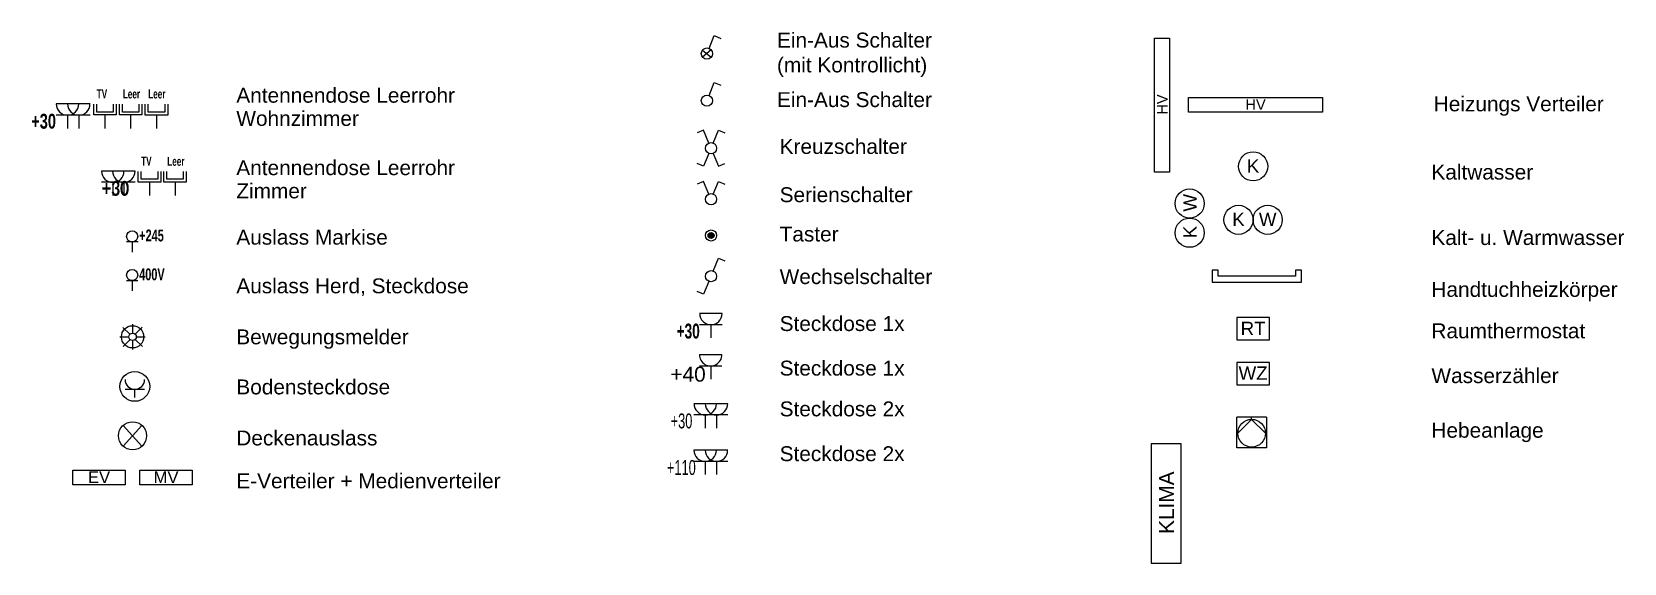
# Model space of a CAD drawing. Header units: metres. Extents: x -16782 to 57285, y -22997 to 18599.
# Drawn here: x 46595 to 57285, y -22997 to -19430 of the extents above; entities that cross this region are included whole.
import ezdxf
from ezdxf.enums import TextEntityAlignment as Align

# ---------------------------------------------------------------- set-up
doc = ezdxf.new("R2010")
doc.units = ezdxf.units.M
doc.header["$MEASUREMENT"] = 0
for name, color, linetype, lineweight in [('1011 Sanitäranschlüsse_Stift_Nr__1', 7, 'Continuous', 13), ('1011 Sanitäranschlüsse_Stift_Nr__16', 5, 'Continuous', 0), ('1011 Sanitäranschlüsse_Stift_Nr__61', 5, 'Continuous', 13), ('1012 Klima_Stift_Nr__16', 5, 'Continuous', 0), ('1020 Elektro_Stift_Nr__1', 7, 'Continuous', 13), ('1020 Elektro_Stift_Nr__10', 1, 'Continuous', 0), ('1020 Elektro_Stift_Nr__87', 1, 'Continuous', 13)]:
    doc.layers.add(name, color=color, linetype=linetype, lineweight=lineweight)
doc.layers.add('1020 Elektro', color=7, linetype='Continuous')
doc.layers.add('1020 Elektro_Stift_Nr__64', color=1, linetype='Continuous', lineweight=13, true_color=0xff0200)
doc.styles.add('ERSTELLTER_STIL_1', font='ARIALN.TTF')
doc.styles.add('ERSTELLTER_STIL_11', font='calibrib.ttf')
doc.styles.add('ERSTELLTER_STIL_2', font='arial.ttf')
doc.styles.add('ERSTELLTER_STIL_3', font='ARIALNB.TTF')
doc.styles.add('ERSTELLTER_STIL_4', font='arialbd.ttf')
doc.styles.add('ERSTELLTER_STIL_5', font='')
doc.styles.get('ERSTELLTER_STIL_5').set_extended_font_data('Arial narro')

# ---------------------------------------------------------------- blocks, each defined once
blk = doc.blocks.new('Steckdose 2x_30[1]_1', base_point=(46.876, -10.353))
at = {"layer": '1020 Elektro_Stift_Nr__64', "color": 1, "linetype": 'Continuous', "lineweight": 13, "true_color": 0xff0200}
for p, q in [((47.198, -10.153), (47.047, -10.153)), ((47.274, -10.153), (47.123, -10.153)), ((47.198, -10.228), (47.047, -10.228)), ((47.198, -10.228), (47.047, -10.228)), ((47.123, -10.228), (47.123, -10.317)), ((47.274, -10.228), (47.123, -10.228)), ((47.123, -10.228), (47.123, -10.317)), ((47.198, -10.228), (47.198, -10.317)), ((47.198, -10.228), (47.198, -10.317))]:
    blk.add_line(p, q, dxfattribs=at)
for centre in [(47.123, -10.153), (47.198, -10.153)]:
    blk.add_arc(centre, 0.0755, 180, 0, dxfattribs=at)
at = {"layer": '1020 Elektro_Stift_Nr__64', "color": 1, "lineweight": 13, "true_color": 0xff0200, "style": 'ERSTELLTER_STIL_1'}
blk.add_attdef('DUMMY_13', text='', height=0.1, dxfattribs=at).set_placement((46.963, -10.219), align=Align.TOP_CENTER)
blk = doc.blocks.new('Steckdose 2x_110[2]_1', base_point=(46.85, -10.666))
at = {"layer": '1020 Elektro_Stift_Nr__64', "color": 1, "linetype": 'Continuous', "lineweight": 13, "true_color": 0xff0200}
for p, q in [((47.197, -10.465), (47.046, -10.465)), ((47.273, -10.465), (47.122, -10.465)), ((47.197, -10.541), (47.046, -10.541)), ((47.197, -10.541), (47.046, -10.541)), ((47.122, -10.541), (47.122, -10.629)), ((47.273, -10.541), (47.122, -10.541)), ((47.122, -10.541), (47.122, -10.629)), ((47.197, -10.541), (47.197, -10.629)), ((47.197, -10.541), (47.197, -10.629))]:
    blk.add_line(p, q, dxfattribs=at)
for centre in [(47.122, -10.465), (47.197, -10.465)]:
    blk.add_arc(centre, 0.0755, 180, 0, dxfattribs=at)
at = {"layer": '1020 Elektro_Stift_Nr__64', "color": 1, "lineweight": 13, "true_color": 0xff0200, "style": 'ERSTELLTER_STIL_1'}
blk.add_attdef('DUMMY_13', text='', height=0.1, dxfattribs=at).set_placement((46.962, -10.531), align=Align.TOP_CENTER)
blk = doc.blocks.new('Handtuch-HK[3]_1', base_point=(50.825, -9.296))
at = {"layer": '1011 Sanitäranschlüsse_Stift_Nr__16', "color": 5, "linetype": 'Continuous', "lineweight": 0}
for p, q in [((50.525, -9.256), (50.525, -9.336)), ((50.565, -9.256), (50.525, -9.256)), ((50.565, -9.296), (50.565, -9.256)), ((51.085, -9.296), (50.565, -9.296)), ((51.125, -9.256), (51.085, -9.256)), ((51.085, -9.256), (51.085, -9.296)), ((51.125, -9.336), (51.125, -9.256)), ((50.525, -9.336), (51.125, -9.336))]:
    blk.add_line(p, q, dxfattribs=at)
blk = doc.blocks.new('K-Wasser[4]_1', base_point=(50.8, -8.56))
at = {"layer": '1011 Sanitäranschlüsse_Stift_Nr__61', "color": 5, "linetype": 'Continuous', "lineweight": 13}
blk.add_circle((50.8, -8.56), 0.0979, dxfattribs=at)
blk.add_circle((50.8, -8.56), 0.0979, dxfattribs=at)
at = {"layer": '1011 Sanitäranschlüsse_Stift_Nr__61', "color": 5, "lineweight": 13, "style": 'ERSTELLTER_STIL_2'}
blk.add_attdef('DUMMY_23', text='', height=0.09, dxfattribs=at).set_placement((50.8, -8.558), align=Align.MIDDLE_CENTER)
blk = doc.blocks.new('KW-Wasser[5]_1', base_point=(50.8, -8.919))
at = {"layer": '1011 Sanitäranschlüsse_Stift_Nr__61', "color": 5, "linetype": 'Continuous', "lineweight": 13}
for centre in [(50.702, -8.919), (50.702, -8.919), (50.898, -8.919), (50.898, -8.919)]:
    blk.add_circle(centre, 0.0979, dxfattribs=at)
at = {"layer": '1011 Sanitäranschlüsse_Stift_Nr__61', "color": 5, "lineweight": 13, "style": 'ERSTELLTER_STIL_2'}
for tag, p in [('DUMMY_23', (50.702, -8.916)), ('DUMMY_24', (50.898, -8.916))]:
    blk.add_attdef(tag, text='', height=0.09, dxfattribs=at).set_placement(p, align=Align.MIDDLE_CENTER)
blk = doc.blocks.new('Raumthermostat[6]_1', base_point=(50.8, -9.65))
at = {"layer": '1011 Sanitäranschlüsse_Stift_Nr__61', "color": 5, "linetype": 'Continuous', "lineweight": 13}
for p, q in [((50.91, -9.575), (50.69, -9.575)), ((50.69, -9.575), (50.69, -9.725)), ((50.91, -9.725), (50.91, -9.575)), ((50.69, -9.725), (50.91, -9.725))]:
    blk.add_line(p, q, dxfattribs=at)
at = {"layer": '1011 Sanitäranschlüsse_Stift_Nr__61', "color": 5, "lineweight": 13, "style": 'ERSTELLTER_STIL_2'}
blk.add_attdef('DUMMY_23', text='', height=0.09, dxfattribs=at).set_placement((50.8, -9.648), align=Align.MIDDLE_CENTER)
blk = doc.blocks.new('Wasserzähler[7]_1', base_point=(50.8, -9.951))
at = {"layer": '1011 Sanitäranschlüsse_Stift_Nr__16', "color": 5, "linetype": 'Continuous', "lineweight": 0}
for p, q in [((50.91, -9.876), (50.69, -9.876)), ((50.69, -9.876), (50.69, -10.026)), ((50.91, -10.026), (50.91, -9.876)), ((50.69, -10.026), (50.91, -10.026))]:
    blk.add_line(p, q, dxfattribs=at)
at = {"layer": '1011 Sanitäranschlüsse_Stift_Nr__16', "color": 5, "lineweight": 0, "style": 'ERSTELLTER_STIL_2'}
blk.add_attdef('DUMMY_23', text='', height=0.09, dxfattribs=at).set_placement((50.8, -9.948), align=Align.MIDDLE_CENTER)
blk = doc.blocks.new('Klima-Innen[8]_1', base_point=(50.216, -10.824))
at = {"layer": '1012 Klima_Stift_Nr__16', "color": 5, "linetype": 'Continuous', "lineweight": 0}
for p, q in [((50.316, -10.424), (50.116, -10.424)), ((50.116, -10.424), (50.116, -11.224)), ((50.316, -11.224), (50.316, -10.424)), ((50.116, -11.224), (50.316, -11.224))]:
    blk.add_line(p, q, dxfattribs=at)
at = {"layer": '1012 Klima_Stift_Nr__16', "color": 5, "lineweight": 0, "style": 'ERSTELLTER_STIL_2'}
blk.add_attdef('DUMMY_23', text='', height=0.1, rotation=90, dxfattribs=at).set_placement((50.219, -10.818), align=Align.MIDDLE_CENTER)
blk = doc.blocks.new('Hebeanlage[9]_1', base_point=(50.69, -10.45))
at = {"layer": '1011 Sanitäranschlüsse_Stift_Nr__16', "color": 5, "linetype": 'Continuous', "lineweight": 0}
for p, q in [((50.69, -10.45), (50.69, -10.243)), ((50.89, -10.243), (50.69, -10.243)), ((50.79, -10.258), (50.697, -10.351)), ((50.79, -10.258), (50.79, -10.243)), ((50.79, -10.258), (50.883, -10.351)), ((50.89, -10.243), (50.89, -10.45)), ((50.89, -10.45), (50.69, -10.45))]:
    blk.add_line(p, q, dxfattribs=at)
blk.add_circle((50.79, -10.351), 0.0929, dxfattribs=at)
blk = doc.blocks.new('KW-Wasser[10]_1', base_point=(50.374, -8.908))
at = {"layer": '1011 Sanitäranschlüsse_Stift_Nr__61', "color": 5, "linetype": 'Continuous', "lineweight": 13}
for centre in [(50.374, -8.81), (50.374, -8.81), (50.374, -9.006), (50.374, -9.006)]:
    blk.add_circle(centre, 0.0979, dxfattribs=at)
at = {"layer": '1011 Sanitäranschlüsse_Stift_Nr__61', "color": 5, "lineweight": 13, "style": 'ERSTELLTER_STIL_2'}
for tag, p in [('DUMMY_24', (50.377, -8.805)), ('DUMMY_23', (50.377, -9.001))]:
    blk.add_attdef(tag, text='', height=0.09, rotation=90, dxfattribs=at).set_placement(p, align=Align.MIDDLE_CENTER)
blk = doc.blocks.new('Heiz-Verteiler[11]_1', base_point=(50.19, -8.149))
at = {"layer": '1011 Sanitäranschlüsse_Stift_Nr__61', "color": 5, "linetype": 'Continuous', "lineweight": 13}
for p, q in [((50.139, -8.599), (50.139, -7.699)), ((50.139, -7.699), (50.239, -7.699)), ((50.239, -7.699), (50.239, -8.599)), ((50.239, -8.599), (50.139, -8.599))]:
    blk.add_line(p, q, dxfattribs=at)
at = {"layer": '1011 Sanitäranschlüsse_Stift_Nr__61', "color": 5, "lineweight": 13, "style": 'ERSTELLTER_STIL_2'}
blk.add_attdef('DUMMY_23', text='', height=0.07, rotation=90, dxfattribs=at).set_placement((50.191, -8.145), align=Align.MIDDLE_CENTER)
blk = doc.blocks.new('Heiz-Verteiler[12]_1', base_point=(50.817, -8.148))
at = {"layer": '1011 Sanitäranschlüsse_Stift_Nr__61', "color": 5, "linetype": 'Continuous', "lineweight": 13}
for p, q in [((50.367, -8.097), (51.267, -8.097)), ((50.367, -8.197), (50.367, -8.097)), ((51.267, -8.097), (51.267, -8.197)), ((51.267, -8.197), (50.367, -8.197))]:
    blk.add_line(p, q, dxfattribs=at)
at = {"layer": '1011 Sanitäranschlüsse_Stift_Nr__61', "color": 5, "lineweight": 13, "style": 'ERSTELLTER_STIL_2'}
blk.add_attdef('DUMMY_23', text='', height=0.07, dxfattribs=at).set_placement((50.817, -8.145), align=Align.MIDDLE_CENTER)
blk = doc.blocks.new('Schalter ein-aus[13]_1', base_point=(47.161, -8.077))
at = {"layer": '1020 Elektro_Stift_Nr__64', "color": 1, "linetype": 'Continuous', "lineweight": 13, "true_color": 0xff0200}
for p, q in [((47.148, -8.084), (47.183, -7.998)), ((47.183, -7.998), (47.227, -8.016))]:
    blk.add_line(p, q, dxfattribs=at)
blk.add_circle((47.133, -8.119), 0.0375, dxfattribs=at)
blk = doc.blocks.new('Schalter Wechsel(1)[14]_1', base_point=(47.161, -9.297))
at = {"layer": '1020 Elektro_Stift_Nr__64', "color": 1, "linetype": 'Continuous', "lineweight": 13, "true_color": 0xff0200}
for p, q in [((47.176, -9.263), (47.211, -9.177)), ((47.211, -9.177), (47.254, -9.195)), ((47.111, -9.418), (47.068, -9.4)), ((47.147, -9.332), (47.111, -9.418))]:
    blk.add_line(p, q, dxfattribs=at)
blk.add_circle((47.161, -9.297), 0.0375, dxfattribs=at)
blk = doc.blocks.new('Schalter Taster(1)[15]_1', base_point=(47.161, -9.024))
at = {"layer": '1020 Elektro_Stift_Nr__10', "linetype": 'Continuous', "lineweight": 0}
blk.add_hatch(color=1, dxfattribs=at).paths.add_polyline_path([(47.182, -9.024, 1), (47.141, -9.024, 1)])
at = {"layer": '1020 Elektro_Stift_Nr__64', "color": 1, "linetype": 'Continuous', "lineweight": 13, "true_color": 0xff0200}
for radius in [0.0375, 0.0204]:
    blk.add_circle((47.161, -9.024), radius, dxfattribs=at)
blk = doc.blocks.new('Schalter ein-aus[16]_1', base_point=(47.161, -8.077))
at = {"layer": '1020 Elektro_Stift_Nr__64', "color": 1, "linetype": 'Continuous', "lineweight": 13, "true_color": 0xff0200}
for p, q in [((47.148, -8.084), (47.183, -7.998)), ((47.183, -7.998), (47.227, -8.016))]:
    blk.add_line(p, q, dxfattribs=at)
blk.add_circle((47.133, -8.119), 0.0375, dxfattribs=at)
blk = doc.blocks.new('Schalter Wechsel(1)[17]_1', base_point=(47.161, -9.297))
at = {"layer": '1020 Elektro_Stift_Nr__64', "color": 1, "linetype": 'Continuous', "lineweight": 13, "true_color": 0xff0200}
for p, q in [((47.176, -9.263), (47.211, -9.177)), ((47.211, -9.177), (47.254, -9.195)), ((47.111, -9.418), (47.068, -9.4)), ((47.147, -9.332), (47.111, -9.418))]:
    blk.add_line(p, q, dxfattribs=at)
blk.add_circle((47.161, -9.297), 0.0375, dxfattribs=at)
blk = doc.blocks.new('Schalter Serie(1)[18]_1', base_point=(47.161, -8.74))
at = {"layer": '1020 Elektro_Stift_Nr__64', "color": 1, "linetype": 'Continuous', "lineweight": 13, "true_color": 0xff0200}
for p, q in [((47.111, -8.661), (47.068, -8.679)), ((47.147, -8.747), (47.111, -8.661)), ((47.176, -8.747), (47.211, -8.661)), ((47.211, -8.661), (47.254, -8.679))]:
    blk.add_line(p, q, dxfattribs=at)
blk.add_circle((47.161, -8.781), 0.0375, dxfattribs=at)
blk = doc.blocks.new('Schalter Kreuz(1)[19]_1', base_point=(47.161, -8.438))
at = {"layer": '1020 Elektro_Stift_Nr__64', "color": 1, "linetype": 'Continuous', "lineweight": 13, "true_color": 0xff0200}
for p, q in [((47.111, -8.318), (47.068, -8.336)), ((47.147, -8.404), (47.111, -8.318)), ((47.176, -8.404), (47.211, -8.318)), ((47.211, -8.318), (47.254, -8.336)), ((47.111, -8.559), (47.068, -8.541)), ((47.147, -8.473), (47.111, -8.559)), ((47.176, -8.473), (47.211, -8.559)), ((47.211, -8.559), (47.254, -8.541))]:
    blk.add_line(p, q, dxfattribs=at)
blk.add_circle((47.161, -8.438), 0.0375, dxfattribs=at)
blk = doc.blocks.new('Schalter Taster(1)[20]_1', base_point=(47.161, -9.024))
at = {"layer": '1020 Elektro_Stift_Nr__10', "linetype": 'Continuous', "lineweight": 0}
blk.add_hatch(color=1, dxfattribs=at).paths.add_polyline_path([(47.182, -9.024, 1), (47.141, -9.024, 1)])
at = {"layer": '1020 Elektro_Stift_Nr__64', "color": 1, "linetype": 'Continuous', "lineweight": 13, "true_color": 0xff0200}
for radius in [0.0375, 0.0204]:
    blk.add_circle((47.161, -9.024), radius, dxfattribs=at)
blk = doc.blocks.new('Auslass(1)[21]_1', base_point=(43.276, -9.324))
at = {"layer": '1020 Elektro_Stift_Nr__64', "color": 1, "linetype": 'Continuous', "lineweight": 13, "true_color": 0xff0200}
for p, q in [((43.314, -9.328), (43.237, -9.328)), ((43.275, -9.328), (43.275, -9.395)), ((43.275, -9.328), (43.275, -9.395))]:
    blk.add_line(p, q, dxfattribs=at)
blk.add_circle((43.275, -9.29), 0.0375, dxfattribs=at)
blk.add_circle((43.275, -9.29), 0.0375, dxfattribs=at)
at = {"layer": '1020 Elektro_Stift_Nr__64', "color": 1, "lineweight": 13, "true_color": 0xff0200, "style": 'ERSTELLTER_STIL_3'}
blk.add_attdef('TAGNAME_400V', text='', height=0.08, rotation=359.9989, dxfattribs=at).set_placement((43.322, -9.349), align=Align.BOTTOM_LEFT)
blk = doc.blocks.new('Auslass(1)[22]_1', base_point=(43.276, -9.063))
at = {"layer": '1020 Elektro_Stift_Nr__64', "color": 1, "linetype": 'Continuous', "lineweight": 13, "true_color": 0xff0200}
for p, q in [((43.315, -9.067), (43.237, -9.067)), ((43.275, -9.067), (43.275, -9.135)), ((43.275, -9.067), (43.275, -9.135))]:
    blk.add_line(p, q, dxfattribs=at)
blk.add_circle((43.275, -9.03), 0.0375, dxfattribs=at)
blk.add_circle((43.275, -9.03), 0.0375, dxfattribs=at)
at = {"layer": '1020 Elektro_Stift_Nr__64', "color": 1, "lineweight": 13, "true_color": 0xff0200, "style": 'ERSTELLTER_STIL_3'}
blk.add_attdef('TAGNAME_400V', text='', height=0.08, rotation=359.9989, dxfattribs=at).set_placement((43.322, -9.088), align=Align.BOTTOM_LEFT)
blk = doc.blocks.new('Auslass(1)[23]_1', base_point=(43.276, -9.324))
at = {"layer": '1020 Elektro_Stift_Nr__64', "color": 1, "linetype": 'Continuous', "lineweight": 13, "true_color": 0xff0200}
for p, q in [((43.314, -9.328), (43.237, -9.328)), ((43.275, -9.328), (43.275, -9.395)), ((43.275, -9.328), (43.275, -9.395))]:
    blk.add_line(p, q, dxfattribs=at)
blk.add_circle((43.275, -9.29), 0.0375, dxfattribs=at)
blk.add_circle((43.275, -9.29), 0.0375, dxfattribs=at)
at = {"layer": '1020 Elektro_Stift_Nr__64', "color": 1, "lineweight": 13, "true_color": 0xff0200, "style": 'ERSTELLTER_STIL_3'}
blk.add_attdef('TAGNAME_400V', text='', height=0.08, rotation=359.9989, dxfattribs=at).set_placement((43.322, -9.349), align=Align.BOTTOM_LEFT)
blk = doc.blocks.new('Auslass(1)[24]_1', base_point=(43.276, -9.063))
at = {"layer": '1020 Elektro_Stift_Nr__64', "color": 1, "linetype": 'Continuous', "lineweight": 13, "true_color": 0xff0200}
for p, q in [((43.315, -9.067), (43.237, -9.067)), ((43.275, -9.067), (43.275, -9.135)), ((43.275, -9.067), (43.275, -9.135))]:
    blk.add_line(p, q, dxfattribs=at)
blk.add_circle((43.275, -9.03), 0.0375, dxfattribs=at)
blk.add_circle((43.275, -9.03), 0.0375, dxfattribs=at)
at = {"layer": '1020 Elektro_Stift_Nr__64', "color": 1, "lineweight": 13, "true_color": 0xff0200, "style": 'ERSTELLTER_STIL_3'}
blk.add_attdef('TAGNAME_400V', text='', height=0.08, rotation=359.9989, dxfattribs=at).set_placement((43.322, -9.088), align=Align.BOTTOM_LEFT)
blk = doc.blocks.new('Bewegungsmelder(1)[25]_1', base_point=(43.277, -9.704))
at = {"layer": '1020 Elektro_Stift_Nr__64', "color": 1, "linetype": 'Continuous', "lineweight": 13, "true_color": 0xff0200}
for p, q in [((43.277, -9.619), (43.277, -9.679)), ((43.192, -9.704), (43.252, -9.704)), ((43.259, -9.687), (43.212, -9.641)), ((43.26, -9.723), (43.214, -9.77)), ((43.341, -9.639), (43.295, -9.686)), ((43.343, -9.768), (43.295, -9.722)), ((43.303, -9.704), (43.362, -9.704)), ((43.277, -9.73), (43.277, -9.79))]:
    blk.add_line(p, q, dxfattribs=at)
for radius in [0.0744, 0.0253]:
    blk.add_circle((43.277, -9.704), radius, dxfattribs=at)
blk = doc.blocks.new('Bewegungsmelder(1)[26]_1', base_point=(43.277, -9.704))
at = {"layer": '1020 Elektro_Stift_Nr__64', "color": 1, "linetype": 'Continuous', "lineweight": 13, "true_color": 0xff0200}
for p, q in [((43.277, -9.619), (43.277, -9.679)), ((43.192, -9.704), (43.252, -9.704)), ((43.259, -9.687), (43.212, -9.641)), ((43.26, -9.723), (43.214, -9.77)), ((43.341, -9.639), (43.295, -9.686)), ((43.343, -9.768), (43.295, -9.722)), ((43.303, -9.704), (43.362, -9.704)), ((43.277, -9.73), (43.277, -9.79))]:
    blk.add_line(p, q, dxfattribs=at)
for radius in [0.0744, 0.0253]:
    blk.add_circle((43.277, -9.704), radius, dxfattribs=at)
blk = doc.blocks.new('Bodensteckdose(1)[27]_1', base_point=(43.292, -10.037))
at = {"layer": '1020 Elektro_Stift_Nr__64', "color": 1, "linetype": 'Continuous', "lineweight": 13, "true_color": 0xff0200}
for p, q in [((43.227, -10.056), (43.358, -10.056)), ((43.292, -10.112), (43.292, -10.056))]:
    blk.add_line(p, q, dxfattribs=at)
blk.add_circle((43.292, -10.037), 0.1, dxfattribs=at)
blk.add_circle((43.292, -10.037), 0.1, dxfattribs=at)
blk.add_arc((43.292, -9.991), 0.0654, 179.9989, 359.9989, dxfattribs=at)
blk = doc.blocks.new('Bodensteckdose(1)[28]_1', base_point=(43.292, -10.037))
at = {"layer": '1020 Elektro_Stift_Nr__64', "color": 1, "linetype": 'Continuous', "lineweight": 13, "true_color": 0xff0200}
for p, q in [((43.227, -10.056), (43.358, -10.056)), ((43.292, -10.112), (43.292, -10.056))]:
    blk.add_line(p, q, dxfattribs=at)
blk.add_circle((43.292, -10.037), 0.1, dxfattribs=at)
blk.add_circle((43.292, -10.037), 0.1, dxfattribs=at)
blk.add_arc((43.292, -9.991), 0.0654, 179.9989, 359.9989, dxfattribs=at)
blk = doc.blocks.new('Deckenauslass[29]_1', base_point=(43.277, -10.369))
at = {"layer": '1020 Elektro_Stift_Nr__64', "color": 1, "linetype": 'Continuous', "lineweight": 13, "true_color": 0xff0200}
for p, q in [((43.34, -10.439), (43.214, -10.299)), ((43.214, -10.439), (43.34, -10.299)), ((43.34, -10.439), (43.214, -10.299)), ((43.214, -10.439), (43.34, -10.299))]:
    blk.add_line(p, q, dxfattribs=at)
blk.add_circle((43.277, -10.369), 0.0943, dxfattribs=at)
blk.add_circle((43.277, -10.369), 0.0943, dxfattribs=at)
blk = doc.blocks.new('E+M nebeneinander(1)[30]_1', base_point=(43.277, -10.651))
at = {"layer": '1020 Elektro_Stift_Nr__64', "color": 1, "linetype": 'Continuous', "lineweight": 13, "true_color": 0xff0200}
for p, q in [((42.877, -10.6), (43.227, -10.6)), ((42.877, -10.699), (42.877, -10.6)), ((43.227, -10.6), (43.227, -10.699)), ((43.327, -10.6), (43.677, -10.6)), ((43.327, -10.699), (43.327, -10.6)), ((43.677, -10.6), (43.677, -10.699)), ((43.227, -10.699), (42.877, -10.699)), ((43.677, -10.699), (43.327, -10.699))]:
    blk.add_line(p, q, dxfattribs=at)
at = {"layer": '1020 Elektro_Stift_Nr__64', "color": 1, "lineweight": 13, "true_color": 0xff0200, "style": 'ERSTELLTER_STIL_2'}
for tag, p in [('DUMMY_23', (43.052, -10.647)), ('DUMMY_24', (43.502, -10.647))]:
    blk.add_attdef(tag, text='', height=0.08, rotation=359.9989, dxfattribs=at).set_placement(p, align=Align.MIDDLE_CENTER)
blk = doc.blocks.new('E+M nebeneinander(1)[31]_1', base_point=(43.277, -10.651))
at = {"layer": '1020 Elektro_Stift_Nr__64', "color": 1, "linetype": 'Continuous', "lineweight": 13, "true_color": 0xff0200}
for p, q in [((42.877, -10.6), (43.227, -10.6)), ((42.877, -10.699), (42.877, -10.6)), ((43.227, -10.6), (43.227, -10.699)), ((43.327, -10.6), (43.677, -10.6)), ((43.327, -10.699), (43.327, -10.6)), ((43.677, -10.6), (43.677, -10.699)), ((43.227, -10.699), (42.877, -10.699)), ((43.677, -10.699), (43.327, -10.699))]:
    blk.add_line(p, q, dxfattribs=at)
at = {"layer": '1020 Elektro_Stift_Nr__64', "color": 1, "lineweight": 13, "true_color": 0xff0200, "style": 'ERSTELLTER_STIL_2'}
for tag, p in [('DUMMY_23', (43.052, -10.647)), ('DUMMY_24', (43.502, -10.647))]:
    blk.add_attdef(tag, text='', height=0.08, rotation=359.9989, dxfattribs=at).set_placement(p, align=Align.MIDDLE_CENTER)
blk = doc.blocks.new('Steckdose 1x_30[32]_1', base_point=(46.9, -9.75))
at = {"layer": '1020 Elektro_Stift_Nr__64', "color": 1, "linetype": 'Continuous', "lineweight": 13, "true_color": 0xff0200}
for p, q in [((47.236, -9.548), (47.085, -9.548)), ((47.236, -9.624), (47.085, -9.624)), ((47.161, -9.624), (47.161, -9.712)), ((47.161, -9.624), (47.161, -9.712))]:
    blk.add_line(p, q, dxfattribs=at)
blk.add_arc((47.161, -9.548), 0.0755, 180, 0, dxfattribs=at)
at = {"layer": '1020 Elektro_Stift_Nr__64', "color": 1, "lineweight": 13, "true_color": 0xff0200, "style": 'ERSTELLTER_STIL_3'}
blk.add_attdef('DUMMY_14', text='', height=0.1, dxfattribs=at).set_placement((47.085, -9.616), align=Align.TOP_RIGHT)
blk = doc.blocks.new('Antenne Wohnzimmer_NEU[33]_1', base_point=(42.597, -8.341))
at = {"layer": '1020 Elektro_Stift_Nr__64', "color": 1, "linetype": 'Continuous', "lineweight": 13, "true_color": 0xff0200}
for p, q in [((42.916, -8.141), (42.765, -8.141)), ((42.916, -8.216), (42.765, -8.216)), ((42.916, -8.216), (42.765, -8.216)), ((42.992, -8.141), (42.841, -8.141)), ((42.841, -8.216), (42.841, -8.305)), ((42.992, -8.216), (42.841, -8.216)), ((42.841, -8.216), (42.841, -8.305)), ((42.916, -8.216), (42.916, -8.305)), ((42.916, -8.216), (42.916, -8.305)), ((43.017, -8.215), (43.017, -8.142)), ((43.168, -8.215), (43.017, -8.215)), ((43.037, -8.195), (43.037, -8.142)), ((43.148, -8.195), (43.037, -8.195)), ((43.092, -8.215), (43.092, -8.305)), ((43.148, -8.142), (43.148, -8.195)), ((43.168, -8.142), (43.168, -8.215)), ((43.189, -8.215), (43.189, -8.142)), ((43.34, -8.215), (43.189, -8.215)), ((43.209, -8.195), (43.209, -8.142)), ((43.32, -8.195), (43.209, -8.195)), ((43.264, -8.215), (43.264, -8.305)), ((43.32, -8.142), (43.32, -8.195)), ((43.34, -8.142), (43.34, -8.215)), ((43.362, -8.216), (43.362, -8.142)), ((43.513, -8.216), (43.362, -8.216)), ((43.382, -8.196), (43.382, -8.142)), ((43.493, -8.196), (43.382, -8.196)), ((43.438, -8.216), (43.438, -8.305)), ((43.438, -8.216), (43.438, -8.305)), ((43.493, -8.142), (43.493, -8.196)), ((43.513, -8.142), (43.513, -8.216))]:
    blk.add_line(p, q, dxfattribs=at)
for centre in [(42.841, -8.141), (42.916, -8.141)]:
    blk.add_arc(centre, 0.0755, 180, 0, dxfattribs=at)
at = {"layer": '1020 Elektro_Stift_Nr__64', "color": 1, "lineweight": 13, "true_color": 0xff0200, "style": 'ERSTELLTER_STIL_3'}
for tag, p in [('DUMMY_14', (43.037, -8.121)), ('DUMMY_15_0', (43.212, -8.122)), ('DUMMY_15_1', (43.382, -8.122))]:
    blk.add_attdef(tag, text='', height=0.06, dxfattribs=at).set_placement(p, align=Align.BOTTOM_LEFT)
at = {"layer": '1020 Elektro_Stift_Nr__64', "color": 1, "lineweight": 13, "true_color": 0xff0200, "style": 'ERSTELLTER_STIL_4'}
blk.add_attdef('DUMMY_13', text='', height=0.1, dxfattribs=at).set_placement((42.597, -8.207), align=Align.TOP_LEFT)
blk = doc.blocks.new('Schalter ein-aus[34]_1', base_point=(47.161, -7.762))
at = {"layer": '1020 Elektro_Stift_Nr__64', "color": 1, "linetype": 'Continuous', "lineweight": 13, "true_color": 0xff0200}
for p, q in [((47.148, -7.769), (47.183, -7.683)), ((47.183, -7.683), (47.227, -7.701))]:
    blk.add_line(p, q, dxfattribs=at)
blk.add_circle((47.133, -7.803), 0.0375, dxfattribs=at)
blk = doc.blocks.new('Schalter ein-aus[35]_1', base_point=(47.161, -7.762))
at = {"layer": '1020 Elektro_Stift_Nr__64', "color": 1, "linetype": 'Continuous', "lineweight": 13, "true_color": 0xff0200}
for p, q in [((47.148, -7.769), (47.183, -7.683)), ((47.183, -7.683), (47.227, -7.701))]:
    blk.add_line(p, q, dxfattribs=at)
blk.add_circle((47.133, -7.803), 0.0375, dxfattribs=at)
blk = doc.blocks.new('Steckdose 1x_40[36]_1', base_point=(46.89, -9.822))
at = {"layer": '1020 Elektro_Stift_Nr__10', "color": 1, "linetype": 'Continuous', "lineweight": 0}
for p, q in [((47.084, -9.823), (47.235, -9.824)), ((47.084, -9.899), (47.234, -9.9)), ((47.159, -9.899), (47.159, -9.989))]:
    blk.add_line(p, q, dxfattribs=at)
blk.add_arc((47.159, -9.824), 0.0753, 179.5003, 359.9015, dxfattribs=at)
at = {"layer": '1020 Elektro_Stift_Nr__10', "color": 1, "lineweight": 0, "style": 'ERSTELLTER_STIL_5'}
blk.add_attdef('DUMMY_13', text='', height=0.1, rotation=359.7009, dxfattribs=at).set_placement((46.889, -9.904), align=Align.TOP_LEFT)
blk = doc.blocks.new('Antenne Zimmer_NEU[667]_1', base_point=(42.89, -8.792))
at = {"layer": '1020 Elektro_Stift_Nr__10', "color": 1, "linetype": 'Continuous', "lineweight": 0}
for p, q in [((43.219, -8.592), (43.069, -8.592)), ((43.295, -8.592), (43.144, -8.592)), ((43.315, -8.667), (43.315, -8.594)), ((43.335, -8.647), (43.335, -8.594)), ((43.446, -8.647), (43.335, -8.647)), ((43.446, -8.594), (43.446, -8.647)), ((43.466, -8.594), (43.466, -8.667)), ((43.487, -8.667), (43.487, -8.594)), ((43.507, -8.647), (43.507, -8.594)), ((43.618, -8.647), (43.507, -8.647)), ((43.618, -8.594), (43.618, -8.647)), ((43.638, -8.594), (43.638, -8.667)), ((43.219, -8.667), (43.069, -8.667)), ((43.219, -8.667), (43.069, -8.667)), ((43.144, -8.667), (43.144, -8.756)), ((43.295, -8.667), (43.144, -8.667)), ((43.144, -8.667), (43.144, -8.756)), ((43.219, -8.667), (43.219, -8.756)), ((43.219, -8.667), (43.219, -8.756)), ((43.466, -8.667), (43.315, -8.667)), ((43.391, -8.667), (43.391, -8.756)), ((43.391, -8.667), (43.391, -8.756)), ((43.638, -8.667), (43.487, -8.667)), ((43.563, -8.667), (43.563, -8.756)), ((43.563, -8.667), (43.563, -8.756))]:
    blk.add_line(p, q, dxfattribs=at)
for centre in [(43.144, -8.592), (43.219, -8.592)]:
    blk.add_arc(centre, 0.0755, 180, 0, dxfattribs=at)
at = {"layer": '1020 Elektro_Stift_Nr__10', "color": 1, "lineweight": 0, "style": 'ERSTELLTER_STIL_3'}
for tag, p in [('DUMMY_13', (43.335, -8.573)), ('DUMMY_14', (43.51, -8.574))]:
    blk.add_attdef(tag, text='', height=0.06, dxfattribs=at).set_placement(p, align=Align.BOTTOM_LEFT)
at = {"layer": '1020 Elektro_Stift_Nr__10', "color": 1, "lineweight": 0, "style": 'ERSTELLTER_STIL_11'}
blk.add_attdef('DUMMY_15', text='', height=0.1, dxfattribs=at).set_placement((43.254, -8.658), align=Align.TOP_RIGHT)

msp = doc.modelspace()

# ---------------------------------------------------------------- linework, layer by layer
at = {"layer": '1020 Elektro_Stift_Nr__87', "color": 1, "linetype": 'Continuous', "lineweight": 13}
for p, q in [((51098.012, -19552.636), (51154.994, -19601.346)), ((51155.45, -19552.295), (51098.451, -19601.02))]:
    msp.add_line(p, q, dxfattribs=at)

# ---------------------------------------------------------------- block references
at = {"layer": '1011 Sanitäranschlüsse_Stift_Nr__16', "color": 5, "linetype": 'Continuous', "lineweight": 0, "xscale": 1000, "yscale": 1000, "zscale": 1000}
for name, p in [('Handtuch-HK[3]_1', (54818.933, -21069.564)), ('Hebeanlage[9]_1', (54683.939, -22223.48))]:
    msp.add_blockref(name, p, dxfattribs=at)
msp.add_blockref('Wasserzähler[7]_1', (54793.933, -21723.997), dxfattribs=at).add_auto_attribs({'DUMMY_23': 'WZ'})
at = {"layer": '1011 Sanitäranschlüsse_Stift_Nr__61', "color": 5, "linetype": 'Continuous', "lineweight": 13, "xscale": 1000, "yscale": 1000, "zscale": 1000}
for name, p, values in [('Heiz-Verteiler[11]_1', (54183.266, -19922.282), {'DUMMY_23': 'HV'}), ('Heiz-Verteiler[12]_1', (54810.667, -19921.396), {'DUMMY_23': 'HV'}), ('K-Wasser[4]_1', (54793.933, -20333.234), {'DUMMY_23': 'K'}), ('KW-Wasser[10]_1', (54368.071, -20680.939), {'DUMMY_23': 'K', 'DUMMY_24': 'W'}), ('KW-Wasser[5]_1', (54793.933, -20692.119), {'DUMMY_23': 'K', 'DUMMY_24': 'W'}), ('Raumthermostat[6]_1', (54793.933, -21423.203), {'DUMMY_23': 'RT'})]:
    msp.add_blockref(name, p, dxfattribs=at).add_auto_attribs(values)
at = {"layer": '1012 Klima_Stift_Nr__16', "color": 5, "linetype": 'Continuous', "lineweight": 0, "xscale": 1000, "yscale": 1000, "zscale": 1000}
msp.add_blockref('Klima-Innen[8]_1', (54209.87, -22596.692), dxfattribs=at).add_auto_attribs({'DUMMY_23': 'KLIMA'})
at = {"layer": '1020 Elektro', "color": 7, "linetype": 'Continuous', "lineweight": 13}
ref = msp.add_blockref('Antenne Zimmer_NEU[667]_1', (46883.747, -20565.309), dxfattribs=dict(at, xscale=1000, yscale=1000, zscale=1000))
ref.add_attrib('DUMMY_13', 'TV', dxfattribs={"layer": '1020 Elektro_Stift_Nr__10', "color": 1, "lineweight": 0, "height": 60, "style": 'ERSTELLTER_STIL_3', "width": 0.800001}).set_placement((47328.384, -20346.436), align=Align.BOTTOM_LEFT)
ref.add_attrib('DUMMY_14', 'Leer', dxfattribs={"layer": '1020 Elektro_Stift_Nr__10', "color": 1, "lineweight": 0, "height": 60, "style": 'ERSTELLTER_STIL_3', "width": 0.800001}).set_placement((47503.592, -20347.401), align=Align.BOTTOM_LEFT)
ref.add_attrib('DUMMY_15', '+30', dxfattribs={"layer": '1020 Elektro_Stift_Nr__10', "color": 1, "lineweight": 0, "height": 100, "style": 'ERSTELLTER_STIL_11', "width": 0.777433}).set_placement((47247.902, -20431.023), align=Align.TOP_RIGHT)
at = {"layer": '1020 Elektro_Stift_Nr__10', "color": 1, "linetype": 'Continuous', "lineweight": 0, "xscale": 1000, "yscale": 1000, "zscale": 1000}
msp.add_blockref('Steckdose 1x_40[36]_1', (50883.185, -21595.307), dxfattribs=at).add_auto_attribs({'DUMMY_13': '+40'})
at = {"layer": '1020 Elektro_Stift_Nr__64', "color": 1, "linetype": 'Continuous', "lineweight": 13, "true_color": 0xff0200, "xscale": 1000, "yscale": 1000, "zscale": 1000}
for name, p in [('Schalter ein-aus[34]_1', (51154.768, -19534.996)), ('Schalter ein-aus[35]_1', (51154.768, -19534.996)), ('Schalter ein-aus[13]_1', (51154.768, -19850.166)), ('Schalter ein-aus[16]_1', (51154.768, -19850.166)), ('Schalter Kreuz(1)[19]_1', (51154.768, -20211.356)), ('Schalter Serie(1)[18]_1', (51154.768, -20512.893)), ('Schalter Taster(1)[15]_1', (51154.768, -20797.361)), ('Schalter Taster(1)[20]_1', (51154.768, -20797.361)), ('Schalter Wechsel(1)[14]_1', (51154.768, -21070.45)), ('Schalter Wechsel(1)[17]_1', (51154.768, -21070.45)), ('Bewegungsmelder(1)[25]_1', (47270.83, -21477.496)), ('Bewegungsmelder(1)[26]_1', (47270.83, -21477.496)), ('Bodensteckdose(1)[27]_1', (47285.942, -21810.549)), ('Bodensteckdose(1)[28]_1', (47285.942, -21810.549)), ('Deckenauslass[29]_1', (47270.83, -22141.873))]:
    msp.add_blockref(name, p, dxfattribs=at)
at = {"layer": '1020 Elektro_Stift_Nr__64', "color": 1, "linetype": 'Continuous', "lineweight": 13, "true_color": 0xff0200}
ref = msp.add_blockref('Antenne Wohnzimmer_NEU[33]_1', (46590.694, -20114.562), dxfattribs=dict(at, xscale=1000, yscale=1000, zscale=1000))
ref.add_attrib('DUMMY_13', '+30', dxfattribs={"color": 1, "lineweight": 13, "true_color": 0xff0200, "height": 99.9999, "style": 'ERSTELLTER_STIL_4', "width": 0.7}).set_placement((46590.694, -19980.276), align=Align.TOP_LEFT)
ref.add_attrib('DUMMY_14', 'TV', dxfattribs={"color": 1, "lineweight": 13, "true_color": 0xff0200, "height": 60, "style": 'ERSTELLTER_STIL_3', "width": 0.800001}).set_placement((47030.189, -19894.433), align=Align.BOTTOM_LEFT)
ref.add_attrib('DUMMY_15', 'Leer', dxfattribs={"color": 1, "lineweight": 13, "true_color": 0xff0200, "height": 60, "style": 'ERSTELLTER_STIL_3', "width": 0.800001}).set_placement((47205.397, -19895.398), align=Align.BOTTOM_LEFT)
ref.add_attrib('DUMMY_15_1', 'Leer', dxfattribs={"color": 1, "lineweight": 13, "true_color": 0xff0200, "height": 60, "style": 'ERSTELLTER_STIL_3', "width": 0.800001}).set_placement((47375.686, -19895.398), align=Align.BOTTOM_LEFT)
ref = msp.add_blockref('Auslass(1)[22]_1', (47269.393, -20836.544), dxfattribs=dict(at, xscale=1000, yscale=1000, zscale=1000))
ref.add_attrib('TAGNAME_400V', '+245', dxfattribs={"color": 1, "lineweight": 13, "true_color": 0xff0200, "height": 80.0001, "rotation": 359.9989363, "style": 'ERSTELLTER_STIL_3', "width": 0.800001}).set_placement((47315.488, -20861.37), align=Align.BOTTOM_LEFT)
ref = msp.add_blockref('Auslass(1)[24]_1', (47269.393, -20836.544), dxfattribs=dict(at, xscale=1000, yscale=1000, zscale=1000))
ref.add_attrib('TAGNAME_400V', '+245', dxfattribs={"color": 1, "lineweight": 13, "true_color": 0xff0200, "height": 80.0001, "rotation": 359.9989363, "style": 'ERSTELLTER_STIL_3', "width": 0.800001}).set_placement((47315.488, -20861.37), align=Align.BOTTOM_LEFT)
ref = msp.add_blockref('Auslass(1)[21]_1', (47269.297, -21097.013), dxfattribs=dict(at, xscale=1000, yscale=1000, zscale=1000))
ref.add_attrib('TAGNAME_400V', '400V', dxfattribs={"color": 1, "lineweight": 13, "true_color": 0xff0200, "height": 80.0001, "rotation": 359.9989363, "style": 'ERSTELLTER_STIL_3', "width": 0.800001}).set_placement((47315.392, -21121.838), align=Align.BOTTOM_LEFT)
ref = msp.add_blockref('Auslass(1)[23]_1', (47269.297, -21097.013), dxfattribs=dict(at, xscale=1000, yscale=1000, zscale=1000))
ref.add_attrib('TAGNAME_400V', '400V', dxfattribs={"color": 1, "lineweight": 13, "true_color": 0xff0200, "height": 80.0001, "rotation": 359.9989363, "style": 'ERSTELLTER_STIL_3', "width": 0.800001}).set_placement((47315.392, -21121.838), align=Align.BOTTOM_LEFT)
ref = msp.add_blockref('Steckdose 1x_30[32]_1', (50893.2, -21523.212), dxfattribs=dict(at, xscale=1000, yscale=1000, zscale=1000))
ref.add_attrib('DUMMY_14', '+30', dxfattribs={"color": 1, "lineweight": 13, "true_color": 0xff0200, "height": 100, "style": 'ERSTELLTER_STIL_3', "width": 0.800001}).set_placement((51078.983, -21388.926), align=Align.TOP_RIGHT)
ref = msp.add_blockref('Steckdose 2x_30[1]_1', (50869.215, -22126.338), dxfattribs=dict(at, xscale=1000, yscale=1000, zscale=1000))
ref.add_attrib('DUMMY_13', '+30', dxfattribs={"color": 1, "lineweight": 13, "true_color": 0xff0200, "height": 99.9999, "style": 'ERSTELLTER_STIL_1', "width": 0.750089}).set_placement((50956.311, -21992.052), align=Align.TOP_CENTER)
ref = msp.add_blockref('Steckdose 2x_110[2]_1', (50843.583, -22438.861), dxfattribs=dict(at, xscale=1000, yscale=1000, zscale=1000))
ref.add_attrib('DUMMY_13', '+110', dxfattribs={"color": 1, "lineweight": 13, "true_color": 0xff0200, "height": 99.9999, "style": 'ERSTELLTER_STIL_1', "width": 0.750089}).set_placement((50955.368, -22304.576), align=Align.TOP_CENTER)
at = {"layer": '1020 Elektro_Stift_Nr__64', "color": 1, "linetype": 'Continuous', "lineweight": 13, "true_color": 0xff0200, "xscale": 1000, "yscale": 1000, "zscale": 1000}
for name in ['E+M nebeneinander(1)[30]_1', 'E+M nebeneinander(1)[31]_1']:
    msp.add_blockref(name, (47270.83, -22423.671), dxfattribs=at).add_auto_attribs({'DUMMY_23': 'EV', 'DUMMY_24': 'MV'})

# ---------------------------------------------------------------- texts
at = {"layer": '1011 Sanitäranschlüsse_Stift_Nr__1', "color": 7, "linetype": 'Continuous', "lineweight": 13, "char_height": 100, "attachment_point": 1, "style": 'ERSTELLTER_STIL_2'}
for s, insert in [('\\A1;{\\pql;\\fArial|b0|i0|c0|p0;\\W1.000000;Heizungs Verteiler}', (56006.858, -19863.852)), ('\\A1;{\\pql;\\fArial|b0|i0|c0|p0;\\W1.000000;Kaltwasser}', (55991.2, -20321.6)), ('\\A1;{\\pql;\\fArial|b0|i0|c0|p0;\\W1.000000;Kalt- u. Warmwasser}', (55991.2, -20761.273)), ('\\A1;{\\pql;\\fArial|b0|i0|c0|p0;\\W1.000000;Handtuchheizkörper }', (55991.2, -21109.243)), ('\\A1;{\\pql;\\fArial|b0|i0|c0|p0;\\W1.000000;Raumthermostat}', (55991.2, -21387.333)), ('\\A1;{\\pql;\\fArial|b0|i0|c0|p0;\\W1.000000;Wasserzähler}', (55991.2, -21688.127)), ('\\A1;{\\pql;\\fArial|b0|i0|c0|p0;\\W1.000000;Hebeanlage}', (55991.2, -22054.762))]:
    msp.add_mtext(s, dxfattribs=dict(at, insert=insert))
at = {"layer": '1020 Elektro_Stift_Nr__1', "color": 7, "linetype": 'Continuous', "lineweight": 13, "insert": (51597.359, -19269.122), "char_height": 100, "attachment_point": 1, "line_spacing_factor": 0.999934, "style": 'ERSTELLTER_STIL_2'}
msp.add_mtext('\\A1;{\\pql;\\fArial|b0|i0|c0|p0;\\W1.000000;\\P\\pql;\\fArial|b0|i0|c0|p0;\\W1.000000;Ein-Aus Schalter\\fArial|b0|i0|c0|p0;\\W1.000000; \\P\\pql;\\fArial|b0|i0|c0|p0;\\W1.000000;(mit Kontrollicht)}', dxfattribs=at)
at = {"layer": '1020 Elektro_Stift_Nr__1', "color": 7, "linetype": 'Continuous', "lineweight": 13, "char_height": 100, "width": 1600, "attachment_point": 1, "line_spacing_factor": 0.933469, "style": 'ERSTELLTER_STIL_2'}
for s, insert in [('\\A1;{\\pql;\\fArial|b0|i0|c0|p0;\\W1.000000;Antennendose Leerrohr \\fArial|b0|i0|c0|p0;\\W1.000000;Wohnzimmer}', (47967.67, -19806.089)), ('\\A1;{\\pql;\\fArial|b0|i0|c0|p0;\\W1.000000;Antennendose Leerrohr \\fArial|b0|i0|c0|p0;\\W1.000000;Zimmer}', (47967.67, -20292.277))]:
    msp.add_mtext(s, dxfattribs=dict(at, insert=insert))
at = {"layer": '1020 Elektro_Stift_Nr__1', "color": 7, "linetype": 'Continuous', "lineweight": 13, "char_height": 100, "attachment_point": 1, "style": 'ERSTELLTER_STIL_2'}
for s, insert in [('\\A1;{\\pql;\\fArial|b0|i0|c0|p0;\\W1.000000;Ein-Aus Schalter}', (51597.359, -19835.399)), ('\\A1;{\\pql;\\fArial|b0|i0|c0|p0;\\W1.000000;Kreuzschalter}', (51615.301, -20149.885)), ('\\A1;{\\pql;\\fArial|b0|i0|c0|p0;\\W1.000000;Serienschalter}', (51615.301, -20473.674)), ('\\A1;{\\pql;\\fArial|b0|i0|c0|p0;\\W1.000000;Taster}', (51615.301, -20737.576)), ('\\A1;{\\pql;\\fArial|b0|i0|c0|p0;\\W1.000000;Auslass \\fArial|b0|i0|c0|p0;\\W1.000000;Markise}', (47967.67, -20758.848)), ('\\A1;{\\pql;\\fArial|b0|i0|c0|p0;\\W1.000000;Wechselschalter}', (51615.301, -21023.48)), ('\\A1;{\\pql;\\fArial|b0|i0|c0|p0;\\W1.000000;Auslass\\fArial|b0|i0|c0|p0;\\W1.000000; Herd, Steckdose}', (47967.67, -21085.388)), ('\\A1;{\\pql;\\fArial|b0|i0|c0|p0;\\W1.000000;Steckdose\\fArial|b0|i0|c0|p0;\\W1.000000; 1x}', (51615.301, -21338.636)), ('\\A1;{\\pql;\\fArial|b0|i0|c0|p0;\\W1.000000;Bewegungsmelder}', (47967.67, -21427.843)), ('\\A1;{\\pql;\\fArial|b0|i0|c0|p0;\\W1.000000;Steckdose\\fArial|b0|i0|c0|p0;\\W1.000000; 1x}', (51615.301, -21637.636)), ('\\A1;{\\pql;\\fArial|b0|i0|c0|p0;\\W1.000000;Bodensteckdose}', (47967.67, -21763.884)), ('\\A1;{\\pql;\\fArial|b0|i0|c0|p0;\\W1.000000;Steckdose 2x}', (51615.301, -21911.243)), ('\\A1;{\\pql;\\fArial|b0|i0|c0|p0;\\W1.000000;Deckenausla\\fArial|b0|i0|c0|p0;\\W1.000000;ss}', (47967.67, -22106.572)), ('\\A1;{\\pql;\\fArial|b0|i0|c0|p0;\\W1.000000;Steckdose 2x}', (51615.301, -22211.969)), ('\\A1;{\\pql;\\fArial|b0|i0|c0|p0;\\W1.000000;E-Verteiler + Medienverteiler}', (47967.67, -22394.349))]:
    msp.add_mtext(s, dxfattribs=dict(at, insert=insert))

doc.saveas('drawing.dxf')
